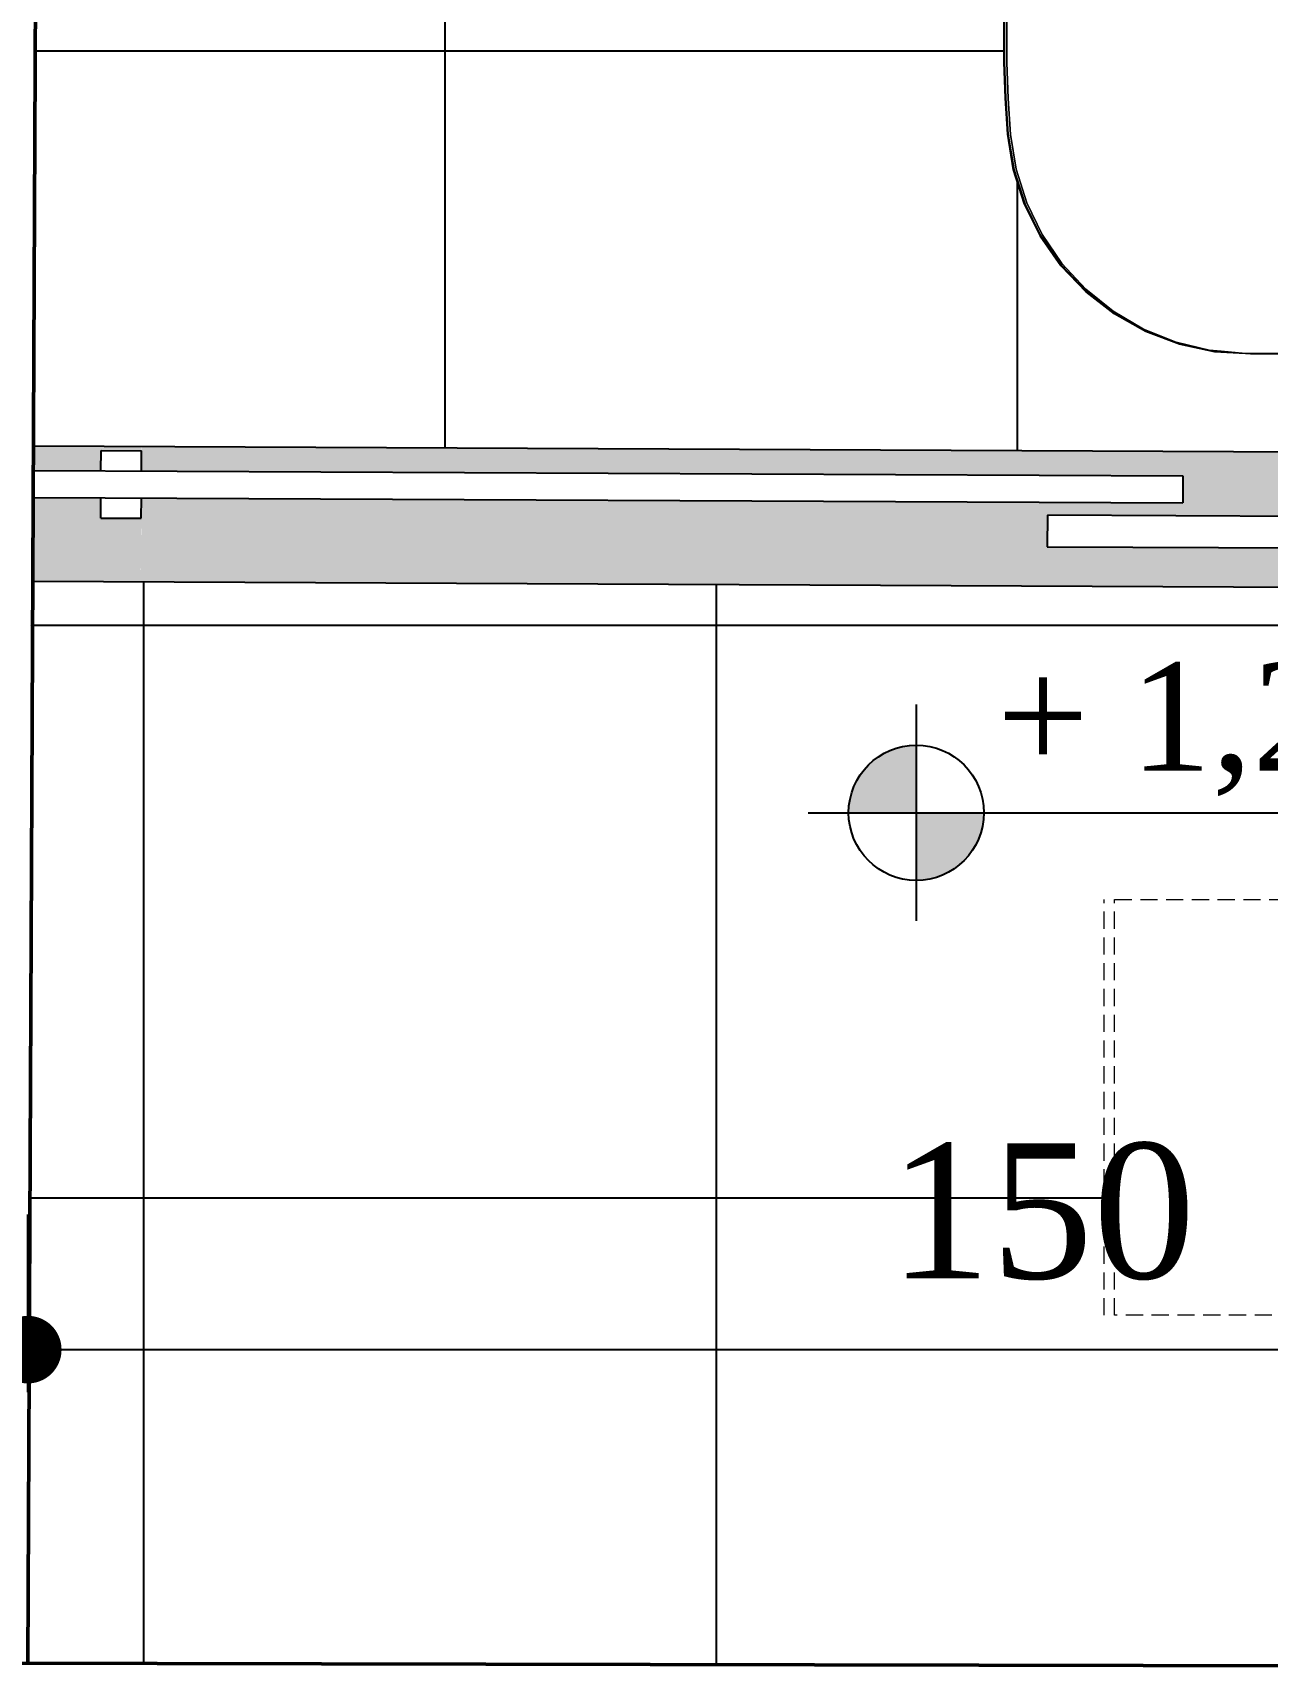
# Model space of a CAD drawing. Header units: millimetres. Extents: x 103208 to 171806, y -164 to 10038.
# Drawn here: x 109023.9 to 109115.2, y 6950.2 to 7071 of the extents above; entities that cross this region are included whole.
import ezdxf

# ---------------------------------------------------------------- set-up
doc = ezdxf.new("R2010")
doc.units = ezdxf.units.MM
doc.linetypes.add('HIDDEN', pattern=[9.525, 6.35, -3.175])
for name, color, linetype in [('Hachuria - Moveis', 1, 'Continuous'), ('Piso', 55, 'Continuous'), ('PN010', 1, 'Continuous'), ('Texto', 2, 'Continuous')]:
    doc.layers.add(name, color=color, linetype=linetype)
for name, color, linetype, lineweight in [('Moveis', 1, 'Continuous', 9), ('Parede Baixa', 5, 'Continuous', 50), ('Pisos Externos', 15, 'Continuous', 9), ('Portas - Janelas', 2, 'Continuous', 20), ('Projeção Janela', 15, 'HIDDEN', 9)]:
    doc.layers.add(name, color=color, linetype=linetype, lineweight=lineweight)
doc.styles.add('Valéria', font='romantic.ttf', dxfattribs={"height": 10})
doc.dimstyles.new('Cota - 50', dxfattribs={"dimtxt": 10, "dimasz": 5, "dimexe": 10, "dimexo": 20, "dimgap": 5, "dimtad": 1, "dimtxsty": 'Valéria', "dimblk": 'DOT', "dimcen": 0, "dimclrd": 12, "dimclre": 12, "dimclrt": 2, "dimazin": 2, "dimtfac": 1, "dimtix": 1, "dimtmove": 0, "dimatfit": 3, "dimldrblk": 'DOT', "dimfxl": 1, "dimarcsym": 0})

# ---------------------------------------------------------------- blocks, each defined once
blk = doc.blocks.new('u')
at = {"layer": 'Moveis', "invisible_edges": 3}
for points in [[(12556.061, 3322.426), (12633.549, 3335.554), (12556.095, 3322.404)], [(12556.061, 3322.426), (12633.549, 3335.554), (12556.095, 3322.404)], [(12556.061, 3322.426), (12633.549, 3335.554), (12556.095, 3322.404)], [(12556.061, 3322.426), (12633.549, 3335.554), (12556.095, 3322.404)], [(12556.061, 3322.426), (12633.549, 3335.554), (12556.095, 3322.404)], [(12556.095, 3322.404), (12633.549, 3335.554), (12556.232, 3322.311)], [(12556.095, 3322.404), (12633.549, 3335.554), (12556.232, 3322.311)], [(12556.095, 3322.404), (12633.549, 3335.554), (12556.232, 3322.311)], [(12556.095, 3322.404), (12633.549, 3335.554), (12556.232, 3322.311)], [(12556.095, 3322.404), (12633.549, 3335.554), (12556.232, 3322.311)], [(12556.232, 3322.311), (12633.549, 3335.554), (12556.257, 3322.282)], [(12556.232, 3322.311), (12633.549, 3335.554), (12556.257, 3322.282)], [(12556.232, 3322.311), (12633.549, 3335.554), (12556.257, 3322.282)], [(12556.232, 3322.311), (12633.549, 3335.554), (12556.257, 3322.282)], [(12556.232, 3322.311), (12633.549, 3335.554), (12556.257, 3322.282)], [(12556.257, 3322.282), (12633.549, 3335.554), (12556.359, 3322.193)], [(12556.257, 3322.282), (12633.549, 3335.554), (12556.359, 3322.193)], [(12556.257, 3322.282), (12633.549, 3335.554), (12556.359, 3322.193)], [(12556.257, 3322.282), (12633.549, 3335.554), (12556.359, 3322.193)], [(12556.257, 3322.282), (12633.549, 3335.554), (12556.359, 3322.193)], [(12556.359, 3322.193), (12633.549, 3335.554), (12556.382, 3322.167)], [(12556.359, 3322.193), (12633.549, 3335.554), (12556.382, 3322.167)], [(12556.359, 3322.193), (12633.549, 3335.554), (12556.382, 3322.167)], [(12556.359, 3322.193), (12633.549, 3335.554), (12556.382, 3322.167)], [(12556.359, 3322.193), (12633.549, 3335.554), (12556.382, 3322.167)], [(12556.382, 3322.167), (12633.549, 3335.554), (12556.494, 3322.031)], [(12556.382, 3322.167), (12633.549, 3335.554), (12556.494, 3322.031)], [(12556.382, 3322.167), (12633.549, 3335.554), (12556.494, 3322.031)], [(12556.382, 3322.167), (12633.549, 3335.554), (12556.494, 3322.031)], [(12556.382, 3322.167), (12633.549, 3335.554), (12556.494, 3322.031)], [(12556.494, 3322.031), (12633.549, 3335.554), (12556.593, 3321.876)], [(12556.494, 3322.031), (12633.549, 3335.554), (12556.593, 3321.876)], [(12556.494, 3322.031), (12633.549, 3335.554), (12556.593, 3321.876)], [(12556.494, 3322.031), (12633.549, 3335.554), (12556.593, 3321.876)], [(12556.494, 3322.031), (12633.549, 3335.554), (12556.593, 3321.876)], [(12556.593, 3321.876), (12633.549, 3335.554), (12556.603, 3321.851)], [(12556.593, 3321.876), (12633.549, 3335.554), (12556.603, 3321.851)], [(12556.593, 3321.876), (12633.549, 3335.554), (12556.603, 3321.851)], [(12556.593, 3321.876), (12633.549, 3335.554), (12556.603, 3321.851)], [(12556.593, 3321.876), (12633.549, 3335.554), (12556.603, 3321.851)], [(12556.603, 3321.851), (12633.549, 3335.554), (12556.676, 3321.704)], [(12556.603, 3321.851), (12633.549, 3335.554), (12556.676, 3321.704)], [(12556.603, 3321.851), (12633.549, 3335.554), (12556.676, 3321.704)], [(12556.603, 3321.851), (12633.549, 3335.554), (12556.676, 3321.704)], [(12556.603, 3321.851), (12633.549, 3335.554), (12556.676, 3321.704)], [(12556.676, 3321.704), (12633.549, 3335.554), (12556.684, 3321.683)], [(12556.676, 3321.704), (12633.549, 3335.554), (12556.684, 3321.683)], [(12556.676, 3321.704), (12633.549, 3335.554), (12556.684, 3321.683)], [(12556.676, 3321.704), (12633.549, 3335.554), (12556.684, 3321.683)], [(12556.676, 3321.704), (12633.549, 3335.554), (12556.684, 3321.683)], [(12556.684, 3321.683), (12633.549, 3335.554), (12556.748, 3321.503)], [(12556.684, 3321.683), (12633.549, 3335.554), (12556.748, 3321.503)], [(12556.684, 3321.683), (12633.549, 3335.554), (12556.748, 3321.503)], [(12556.684, 3321.683), (12633.549, 3335.554), (12556.748, 3321.503)], [(12556.684, 3321.683), (12633.549, 3335.554), (12556.748, 3321.503)], [(12556.748, 3321.503), (12633.549, 3335.554), (12556.795, 3321.312)], [(12556.748, 3321.503), (12633.549, 3335.554), (12556.795, 3321.312)], [(12556.748, 3321.503), (12633.549, 3335.554), (12556.795, 3321.312)], [(12556.748, 3321.503), (12633.549, 3335.554), (12556.795, 3321.312)], [(12556.748, 3321.503), (12633.549, 3335.554), (12556.795, 3321.312)], [(12556.795, 3321.312), (12633.549, 3335.554), (12556.824, 3321.114)], [(12556.795, 3321.312), (12633.549, 3335.554), (12556.824, 3321.114)], [(12556.795, 3321.312), (12633.549, 3335.554), (12556.824, 3321.114)], [(12556.795, 3321.312), (12633.549, 3335.554), (12556.824, 3321.114)], [(12556.795, 3321.312), (12633.549, 3335.554), (12556.824, 3321.114)], [(12556.824, 3321.114), (12633.549, 3335.554), (12556.833, 3320.923)], [(12556.824, 3321.114), (12633.549, 3335.554), (12556.833, 3320.923)], [(12556.824, 3321.114), (12633.549, 3335.554), (12556.833, 3320.923)], [(12556.824, 3321.114), (12633.549, 3335.554), (12556.833, 3320.923)], [(12556.824, 3321.114), (12633.549, 3335.554), (12556.833, 3320.923)], [(12556.833, 3320.923), (12633.549, 3335.554), (12556.833, 3308.185)], [(12556.833, 3320.923), (12633.549, 3335.554), (12556.833, 3308.185)], [(12556.833, 3320.923), (12633.549, 3335.554), (12556.833, 3308.185)], [(12556.833, 3320.923), (12633.549, 3335.554), (12556.833, 3308.185)], [(12556.833, 3320.923), (12633.549, 3335.554), (12556.833, 3308.185)]]:
    blk.add_3dface(points, dxfattribs=at)
blk = doc.blocks.new('_Dot')
at = {"color": 0, "linetype": 'ByBlock', "lineweight": -2}
blk.add_line((-0.5, 0), (-1, 0), dxfattribs=at)
at = {"color": 0, "linetype": 'ByBlock', "const_width": 0.5}
blk.add_lwpolyline([(-0.25, 0, 1), (0.25, 0, 1)], format="xyb", close=True, dxfattribs=at)
blk = doc.blocks.new('*D1190')
at = {"color": 12, "lineweight": -2, "transparency": 16777216}
for p, q in [((109008.53, 6970.52), (109008.53, 6983.67)), ((109023.53, 6970.52), (109023.53, 6983.67)), ((109003.53, 6973.67), (108998.53, 6973.67)), ((109008.53, 6973.67), (109023.53, 6973.67)), ((109028.53, 6973.67), (109033.53, 6973.67))]:
    blk.add_line(p, q, dxfattribs=at)
at = {"layer": 'Defpoints', "color": 0, "transparency": 16777216}
for p in [(109023.53, 6973.67), (109008.53, 6950.52, -114808.76), (109023.53, 6950.52, -114808.76)]:
    blk.add_point(p, dxfattribs=at)
at = {"color": 12, "lineweight": -2, "transparency": 16777216, "xscale": 5, "yscale": 5, "zscale": 5}
blk.add_blockref('_Dot', (109008.53, 6973.67), dxfattribs=at)
at = {"color": 12, "lineweight": -2, "transparency": 16777216, "xscale": 5, "yscale": 5, "zscale": 5, "rotation": 180}
blk.add_blockref('_Dot', (109023.53, 6973.67), dxfattribs=at)
at = {"color": 2, "transparency": 16777216, "insert": (109016.03, 6983.86), "char_height": 10, "attachment_point": 5, "style": 'Valéria'}
blk.add_mtext('15', dxfattribs=at)
blk = doc.blocks.new('*D1191')
at = {"color": 12, "lineweight": -2, "transparency": 16777216}
for p, q in [((109023.53, 6970.52), (109023.53, 6983.67)), ((109173.52, 6970.18), (109173.52, 6983.67)), ((109028.53, 6973.67), (109168.52, 6973.67))]:
    blk.add_line(p, q, dxfattribs=at)
at = {"layer": 'Defpoints', "color": 0, "transparency": 16777216}
for p in [(109173.52, 6973.67), (109023.53, 6950.52, -114808.76), (109173.52, 6950.18, 9825)]:
    blk.add_point(p, dxfattribs=at)
at = {"color": 12, "lineweight": -2, "transparency": 16777216, "xscale": 5, "yscale": 5, "zscale": 5, "rotation": 180}
blk.add_blockref('_Dot', (109023.53, 6973.67), dxfattribs=at)
at = {"color": 12, "lineweight": -2, "transparency": 16777216, "xscale": 5, "yscale": 5, "zscale": 5}
blk.add_blockref('_Dot', (109173.52, 6973.67), dxfattribs=at)
at = {"color": 2, "transparency": 16777216, "insert": (109098.53, 6983.86), "char_height": 10, "attachment_point": 5, "style": 'Valéria'}
blk.add_mtext('150', dxfattribs=at)

msp = doc.modelspace()

# ---------------------------------------------------------------- hatches: boundary and pattern name
at = {"layer": 'Piso'}
h = msp.add_hatch(dxfattribs=at)
h.set_pattern_fill('ANSI37', color=256, scale=13.333333, angle=-45)
h.set_pattern_definition([(360, (-5584.31, 0), (3e-14, 42.333333), []), (90, (-5584.31, 0), (-42.333333, 3e-14), [])])
h.paths.add_polyline_path([(109095.70724, 7072.53175), (109095.79851, 7075.19891), (109095.98094, 7077.86139), (109096.39393, 7080.43647), (109097.17967, 7082.92327), (109098.32123, 7085.26814), (109099.01208, 7086.27779), (109024.17195, 7086.27779), (109023.9537, 7040.4907), (109173.952, 7039.77573), (109173.95394, 7040.18322), (109168.88034, 7040.18322), (109168.88034, 7040.21474), (109168.88034, 7042.3697), (109168.50817, 7042.62279), (109168.20521, 7042.98917), (109168.15479, 7043.08973), (109168.07314, 7043.21812), (109167.89677, 7043.7113), (109167.80608, 7044.34001), (109167.83023, 7044.34119), (109167.83023, 7060.80629), (109167.89677, 7061.26758), (109168.07314, 7061.76076), (109168.34514, 7062.18846), (109168.5677, 7062.38213), (109168.66852, 7062.49607), (109169.14438, 7062.71883), (109169.42953, 7062.74204), (109169.60138, 7062.76099), (109169.83528, 7062.486), (109169.88208, 7062.01685), (109169.625, 7061.68095), (109169.50182, 7061.72366), (109169.45173, 7061.71914), (109169.40564, 7061.71061), (109169.30514, 7061.66357), (109169.20663, 7061.5952), (109169.18814, 7061.575), (109169.10318, 7061.47225), (109169.02867, 7061.35509), (109168.97867, 7061.25804), (109168.9159, 7061.08575), (109168.87678, 7060.91459), (109168.86224, 7060.79215), (109168.85396, 7060.61801), (109168.85396, 7045.30322), (109173.97835, 7045.30322), (109174.0828, 7067.21856), (109173.81808, 7067.21856), (109173.81808, 7064.26797), (109173.76723, 7064.22895), (109173.60723, 7064.02043), (109173.26383, 7063.97522), (109170.62357, 7063.97522), (109170.23704, 7064.27182), (109170.19183, 7064.61522), (109170.19183, 7065.80868), (109167.98394, 7065.80868), (109167.6358, 7065.80868), (109167.6358, 7068.13522), (109165.07183, 7068.13522), (109165.07183, 7047.29221), (109113.93984, 7047.29221), (109113.571, 7047.31868), (109111.2831, 7047.45155), (109108.68002, 7048.00622), (109106.1891, 7048.94376), (109103.86631, 7050.2431), (109101.76383, 7051.87505), (109099.92892, 7053.80294), (109098.40279, 7055.98345), (109097.21975, 7058.36758), (109096.40638, 7060.90176), (109095.98094, 7063.52905), (109095.79851, 7066.19153), (109095.70724, 7068.85869), (109095.69583, 7070.19305)])
h.paths.add_polyline_path([(109110.8053, 7093.8674), (109113.40305, 7094.09823), (109165.07183, 7094.09823), (109165.07183, 7086.27779), (109174.17365, 7086.27779), (109174.2304, 7098.18278), (109124.23032, 7098.28527), (109124.55407, 7166.20822), (109121.16469, 7166.21517), (109121.15987, 7163.86231), (109115.55937, 7163.86231, -0.403722264), (109036.61042, 7087.7019), (109033.61042, 7087.7019), (109033.61042, 7091.7019), (109030.11042, 7091.7019), (109030.11042, 7090.2019, -0.399201844), (109029.19048, 7089.2019), (109027.11042, 7089.2019), (109026.11042, 7090.2019), (109025.96397, 7090.34835), (109025.61042, 7091.2019, -0.414213562), (109025.11042, 7091.7019), (109025.11042, 7094.2019, -0.414213562), (109025.61042, 7094.7019), (109025.96397, 7095.55546), (109027.11042, 7096.7019), (109029.11042, 7096.7019, -0.414213562), (109030.11042, 7095.7019), (109030.11042, 7094.2019), (109033.61042, 7094.2019), (109033.61042, 7164.69205), (109024.54571, 7164.69205), (109024.17195, 7086.27779), (109099.01208, 7086.27779), (109099.79396, 7087.42049), (109101.5661, 7089.33389), (109103.59942, 7090.96705), (109105.85003, 7092.28474), (109108.26939, 7093.25852)])
h.paths.add_polyline_path([(109115.55937, 7163.86231), (109115.69322, 7163.86231), (109115.69322, 7169.69205), (109034.6104, 7169.69205), (109033.6104, 7169.69205), (109033.6104, 7166.69205), (109036.61042, 7166.69205), (109036.61042, 7094.2019), (109040.11042, 7094.2019), (109040.11042, 7095.7019, -0.414213562), (109041.11042, 7096.7019), (109043.11042, 7096.7019), (109044.25687, 7095.55546), (109044.61042, 7094.7019, -0.414213562), (109045.11042, 7094.2019), (109045.11042, 7091.7019, -0.414213562), (109044.61042, 7091.2019), (109044.61042, 7094.7019), (109044.25687, 7095.55546), (109044.11042, 7095.7019), (109044.11042, 7090.2019), (109043.11042, 7089.2019), (109041.06629, 7089.2019, -0.401060946), (109040.11042, 7090.03391), (109040.11042, 7091.7019), (109036.61042, 7091.7019), (109036.61042, 7087.7019, 0.403722264)])
h.paths.add_polyline_path([(109036.60034, 7108.69263), (109116.55301, 7108.69263), (109116.55301, 7151.79388), (109036.60034, 7151.79388)], flags=25)
h = msp.add_hatch(dxfattribs=at)
h.set_pattern_fill('ANSI37', color=256, scale=13.333333, angle=-45)
h.set_pattern_definition([(360, (-5521.912, -0.13), (3e-14, 42.333333), []), (90, (-5521.912, -0.13), (-42.333333, 3e-14), [])])
h.paths.add_polyline_path([(109173.90433, 7029.77584), (109023.90604, 7030.49081), (109023.52686, 6950.93963), (109008.52669, 6950.93963), (109008.52703, 6951.01113), (109005.51706, 6955.1073), (109005.51706, 6950.5283), (109173.52496, 6950.18391), (109173.66899, 6980.40153), (109172.31898, 6980.8935), (109172.18128, 6981.13518), (109172.18128, 6982.52989), (109172.18128, 6987.1468), (109169.54987, 6987.1468), (109169.25612, 6987.36789), (109168.9457, 6987.55424), (109168.61944, 6987.70512), (109168.27732, 6987.82225), (109167.9189, 6987.90392), (109167.57718, 6987.97164), (109167.13364, 6988.10659), (109166.81212, 6988.24066), (109166.81212, 6987.65511), (109162.80231, 6987.65511), (109162.80231, 6988.78211), (109134.57597, 6988.78211), (109134.57597, 6976.21044), (109103.89409, 6976.21044), (109103.89409, 7006.95377), (109134.57597, 7006.95377), (109134.57597, 6994.38211), (109162.80231, 6994.38211), (109162.80231, 6995.50911), (109166.81212, 6995.50911), (109166.81212, 6994.92355), (109167.13364, 6995.05763), (109167.57718, 6995.19258), (109167.9189, 6995.2603), (109168.27737, 6995.34197), (109168.61963, 6995.45917), (109168.94587, 6995.61063), (109169.25616, 6995.79635), (109169.54987, 6996.01742), (109172.18128, 6996.01742), (109172.18128, 7000.74233), (109172.21692, 7000.81547), (109172.19035, 7000.72409), (109172.18128, 7000.63432), (109172.18128, 6996.01742), (109172.18128, 6987.1468), (109172.18128, 6982.52989), (109172.19035, 6982.44012), (109172.21692, 6982.34875), (109172.25919, 6982.26199), (109172.44728, 6982.08463), (109173.11611, 6981.79966), (109173.67461, 6981.58004)])
h.paths.add_polyline_path([(109023.73565, 6958.23399), (109023.73565, 7031.25175), (109023.73465, 7031.04206), (109023.73465, 6958.02431)])
at = {"layer": 'Pisos Externos'}
h = msp.add_hatch(dxfattribs=at)
h.set_pattern_fill('AR-SAND', color=256, scale=0.05, angle=225)
h.set_pattern_definition([(262.5, (157809.5149, 14919.1307), (1.78690674, -1.673767446), [0, -1.9304, 0, -2.159, 0, -2.06375]), (232.5, (157809.515, 14919.1307), (0.94505464, -4.12366426), [0, -1.0414, 0, -1.7399, 0, -0.66675]), (192.5, (157810.6195, 14920.2353), (-2.79149913, -2.80166156), [0, -0.635, 0, -2.286, 0, -2.9845]), (182.5, (157810.6195, 14920.2353), (-1.91140555, -3.4877539), [0, -0.3175, 0, -1.4986, 0, -1.7145])])
h.paths.add_polyline_path([(109023.96495, 7036.67058), (109028.93544, 7036.64689), (109028.87652, 7030.46712), (109023.90604, 7030.49081)])
h.paths.add_polyline_path([(109028.92114, 7035.14694), (109031.92284, 7035.13263), (109031.88364, 7030.45279), (109028.87652, 7030.46712)])
h.paths.add_polyline_path([(109023.9537, 7040.4907), (109028.95365, 7040.46686), (109028.95212, 7040.14685), (109028.94497, 7038.64686), (109023.94503, 7038.6707)])
h.paths.add_polyline_path([(109028.95365, 7040.46686), (109031.93913, 7040.45263), (109031.93608, 7040.13262), (109028.95212, 7040.14685)])
h.paths.add_polyline_path([(109173.952, 7039.77573), (109173.9292, 7034.99188), (109098.93008, 7035.35616), (109098.93464, 7036.31324), (109108.93453, 7036.26557), (109108.94406, 7038.26555), (109031.94494, 7038.63256), (109031.96229, 7040.45252)])
h.paths.add_polyline_path([(109173.91816, 7032.67594), (109173.90433, 7029.77584), (109031.88364, 7030.45279), (109031.92825, 7035.1326), (109031.9354, 7036.63259), (109098.93464, 7036.31324), (109098.93008, 7035.35616), (109098.91901, 7033.03342)])
at = {"layer": 'Portas - Janelas'}
h = msp.add_hatch(color=256, dxfattribs=at)
edge = h.paths.add_edge_path()
edge.add_arc((109089.22959, 7013.36405), 5, 90, 180)
edge.add_line((109084.22959, 7013.36405), (109089.22959, 7013.36405))
edge.add_line((109089.22959, 7013.36405), (109089.22959, 7018.36405))
edge = h.paths.add_edge_path()
edge.add_arc((109089.22959, 7013.36405), 5, 270, 360)
edge.add_line((109094.22959, 7013.36405), (109089.22959, 7013.36405))
edge.add_line((109089.22959, 7013.36405), (109089.22959, 7008.36405))

# ---------------------------------------------------------------- linework, layer by layer
at = {"layer": 'Hachuria - Moveis'}
msp.add_circle((109089.22959, 7013.36405, -124633.76029), 5, dxfattribs=at)
at = {"layer": 'Moveis'}
for p, q in [((109095.69583, 7070.19305, -114808.76029), (109095.70724, 7072.53175, -114808.76029)), ((109095.76347, 7072.53079, -114808.76029), (109095.76347, 7068.85966, -114808.76029)), ((109095.93099, 7068.82988, -114808.76029), (109095.93099, 7072.50101, -114808.76029)), ((109095.70724, 7068.85869, -114808.76029), (109095.69583, 7070.19305, -114808.76029)), ((109095.79851, 7066.19153, -114808.76029), (109095.70724, 7068.85869, -114808.76029)), ((109095.76347, 7068.85966, -114808.76029), (109095.85468, 7066.19442, -114808.76029)), ((109096.0222, 7066.16464, -114808.76029), (109095.93099, 7068.82988, -114808.76029)), ((109095.98094, 7063.52905, -114808.76029), (109095.79851, 7066.19153, -114808.76029)), ((109095.85468, 7066.19442, -114808.76029), (109096.03698, 7063.53386, -114808.76029)), ((109096.0222, 7066.16464, -114808.76029), (109096.2045, 7063.50408, -114808.76029)), ((109096.40638, 7060.90176, -114808.76029), (109095.98094, 7063.52905, -114808.76029)), ((109096.46108, 7060.91484, -114808.76029), (109096.03698, 7063.53386, -114808.76029)), ((109096.61617, 7060.9372, -114808.76029), (109096.2045, 7063.50408, -114808.76029)), ((109097.21975, 7058.36758, -114808.76029), (109096.40638, 7060.90176, -114808.76029)), ((109096.46108, 7060.91484, -114808.76029), (109097.2719, 7058.38865, -114808.76029)), ((109096.61617, 7060.9372, -114808.76029), (109097.3994, 7058.45832, -114808.76029)), ((109098.40279, 7055.98345, -114808.76029), (109097.21975, 7058.36758, -114808.76029)), ((109098.45122, 7056.01204, -114808.76029), (109097.2719, 7058.38865, -114808.76029)), ((109097.3994, 7058.45832, -114808.76029), (109098.53731, 7056.1209, -114808.76029)), ((109099.92892, 7053.80294, -114808.76029), (109098.40279, 7055.98345, -114808.76029)), ((109099.97256, 7053.83842, -114808.76029), (109098.45122, 7056.01204, -114808.76029)), ((109100.00534, 7053.97539, -114808.76029), (109098.53731, 7056.1209, -114808.76029)), ((109101.76383, 7051.87505, -114808.76029), (109099.92892, 7053.80294, -114808.76029)), ((109099.97256, 7053.83842, -114808.76029), (109101.80171, 7051.91663, -114808.76029)), ((109100.00534, 7053.97539, -114808.76029), (109101.77182, 7052.06807, -114808.76029)), ((109103.86631, 7050.2431, -114808.76029), (109101.76383, 7051.87505, -114808.76029)), ((109103.79863, 7050.44008, -114808.76029), (109101.77182, 7052.06807, -114808.76029)), ((109103.89758, 7050.28985, -114808.76029), (109101.80171, 7051.91663, -114808.76029)), ((109103.79863, 7050.44008, -114808.76029), (109106.04206, 7049.12655, -114808.76029)), ((109106.1891, 7048.94376, -114808.76029), (109103.86631, 7050.2431, -114808.76029)), ((109103.89758, 7050.28985, -114808.76029), (109106.21307, 7048.99464, -114808.76029)), ((109106.04206, 7049.12655, -114808.76029), (109108.4537, 7048.15582, -114808.76029)), ((109108.68002, 7048.00622, -114808.76029), (109106.1891, 7048.94376, -114808.76029)), ((109108.4537, 7048.15582, -114808.76029), (109106.21307, 7048.99464, -114808.76029)), ((109110.08199, 7047.76483, -114808.76029), (109108.4537, 7048.15582, -114808.76029)), ((109108.69616, 7048.0601, -114808.76029), (109108.4537, 7048.15582, -114808.76029)), ((109111.2831, 7047.45155, -114808.76029), (109108.68002, 7048.00622, -114808.76029)), ((109110.08199, 7047.76483, -114808.76029), (109108.69616, 7048.0601, -114808.76029)), ((109110.98153, 7047.54883, -114808.76029), (109110.08199, 7047.76483, -114808.76029)), ((109110.98153, 7047.54883, -114808.76029), (109111.17756, 7047.53141, -114808.76029)), ((109111.29104, 7047.50723, -114808.76029), (109111.17756, 7047.53141, -114808.76029)), ((109111.17756, 7047.53141, -114808.76029), (109111.77818, 7047.47802, -114808.76029)), ((109113.571, 7047.31868, -114808.76029), (109111.2831, 7047.45155, -114808.76029)), ((109111.29104, 7047.50723, -114808.76029), (109111.77818, 7047.47802, -114808.76029)), ((109111.77818, 7047.47802, -114808.76029), (109113.571, 7047.31868, -114808.76029)), ((109113.571, 7047.31868, -114808.76029), (109154.07584, 7047.31868, -114808.76029)), ((109113.93984, 7047.29221, -114808.76029), (109113.571, 7047.31868, -114808.76029)), ((109113.93984, 7047.29221, -114808.76029), (109165.07183, 7047.29221, -114808.76029))]:
    msp.add_line(p, q, dxfattribs=at)
for points, invisible_edges in [([(109095.61956, 7119.66224, -114808.76029), (109095.70724, 7072.53175, -114808.76029), (109095.69583, 7070.19305, -114808.76029)], 13), ([(109095.61956, 7119.66224, -114808.76029), (109095.70724, 7072.53175, -114808.76029), (109095.69583, 7070.19305, -114808.76029)], 13), ([(109095.61956, 7119.66224, -114808.76029), (109095.70724, 7072.53175, -114808.76029), (109095.69583, 7070.19305, -114808.76029)], 13), ([(109095.61956, 7119.66224, -114808.76029), (109095.70724, 7072.53175, -114808.76029), (109095.69583, 7070.19305, -114808.76029)], 13), ([(109095.61956, 7119.66224, -114808.76029), (109095.70724, 7072.53175, -114808.76029), (109095.69583, 7070.19305, -114808.76029)], 13), ([(109113.571, 7094.01221, -114808.76029), (109113.571, 7047.31868, -114808.76029), (109110.98153, 7093.78206, -114808.76029)], 3), ([(109154.53419, 7094.01221, -114808.76029), (109154.37424, 7047.54171, -114808.76029), (109113.571, 7094.01221, -114808.76029)], 3), ([(109113.571, 7094.01221, -114808.76029), (109154.37424, 7047.54171, -114808.76029), (109154.11568, 7047.34845, -114808.76029)], 13), ([(109113.571, 7094.01221, -114808.76029), (109154.11568, 7047.34845, -114808.76029), (109154.07584, 7047.31868, -114808.76029)], 13), ([(109113.571, 7094.01221, -114808.76029), (109154.07584, 7047.31868, -114808.76029), (109113.571, 7047.31868, -114808.76029)], 13), ([(109108.4537, 7093.17507, -114808.76029), (109108.4537, 7048.15582, -114808.76029), (109106.04206, 7092.20434, -114808.76029)], 3), ([(109110.98153, 7093.78206, -114808.76029), (109110.98153, 7047.54883, -114808.76029), (109108.4537, 7093.17507, -114808.76029)], 3), ([(109108.4537, 7093.17507, -114808.76029), (109110.98153, 7047.54883, -114808.76029), (109110.08199, 7047.76483, -114808.76029)], 13), ([(109108.4537, 7093.17507, -114808.76029), (109110.08199, 7047.76483, -114808.76029), (109108.4537, 7048.15582, -114808.76029)], 13), ([(109110.98153, 7093.78206, -114808.76029), (109113.571, 7047.31868, -114808.76029), (109111.77818, 7047.47802, -114808.76029)], 13), ([(109110.98153, 7093.78206, -114808.76029), (109111.77818, 7047.47802, -114808.76029), (109111.17756, 7047.53141, -114808.76029)], 13), ([(109110.98153, 7093.78206, -114808.76029), (109111.17756, 7047.53141, -114808.76029), (109110.98153, 7047.54883, -114808.76029)], 13), ([(109106.04206, 7092.20434, -114808.76029), (109106.04206, 7049.12655, -114808.76029), (109103.79863, 7090.89081, -114808.76029)], 3), ([(109106.04206, 7092.20434, -114808.76029), (109108.4537, 7048.15582, -114808.76029), (109106.04206, 7049.12655, -114808.76029)], 13), ([(109103.79863, 7090.89081, -114808.76029), (109103.79863, 7050.44008, -114808.76029), (109101.77182, 7089.26282, -114808.76029)], 3), ([(109103.79863, 7090.89081, -114808.76029), (109106.04206, 7049.12655, -114808.76029), (109103.79863, 7050.44008, -114808.76029)], 13), ([(109101.77182, 7089.26282, -114808.76029), (109101.77182, 7052.06807, -114808.76029), (109100.00534, 7087.3555, -114808.76029)], 3), ([(109101.77182, 7089.26282, -114808.76029), (109103.79863, 7050.44008, -114808.76029), (109101.77182, 7052.06807, -114808.76029)], 13), ([(109100.00534, 7087.3555, -114808.76029), (109100.00534, 7053.97539, -114808.76029), (109098.53731, 7085.20998, -114808.76029)], 3), ([(109100.00534, 7087.3555, -114808.76029), (109101.77182, 7052.06807, -114808.76029), (109100.00534, 7053.97539, -114808.76029)], 13), ([(109098.53731, 7085.20998, -114808.76029), (109098.53731, 7056.1209, -114808.76029), (109097.3994, 7082.87257, -114808.76029)], 3), ([(109098.53731, 7085.20998, -114808.76029), (109100.00534, 7053.97539, -114808.76029), (109098.53731, 7056.1209, -114808.76029)], 13), ([(109097.3994, 7082.87257, -114808.76029), (109097.3994, 7058.45832, -114808.76029), (109096.61617, 7080.39369, -114808.76029)], 3), ([(109097.3994, 7082.87257, -114808.76029), (109098.53731, 7056.1209, -114808.76029), (109097.3994, 7058.45832, -114808.76029)], 13), ([(109096.61617, 7080.39369, -114808.76029), (109096.61617, 7060.9372, -114808.76029), (109096.2045, 7077.82681, -114808.76029)], 3), ([(109096.61617, 7080.39369, -114808.76029), (109097.3994, 7058.45832, -114808.76029), (109096.61617, 7060.9372, -114808.76029)], 13), ([(109096.2045, 7077.82681, -114808.76029), (109096.2045, 7063.50408, -114808.76029), (109096.0222, 7075.16625, -114808.76029)], 3), ([(109096.2045, 7077.82681, -114808.76029), (109096.61617, 7060.9372, -114808.76029), (109096.2045, 7063.50408, -114808.76029)], 13), ([(109095.85468, 7075.19603, -114808.76029), (109095.85468, 7066.19442, -114808.76029), (109095.76347, 7072.53079, -114808.76029)], 3), ([(109096.0222, 7075.16625, -114808.76029), (109096.0222, 7066.16464, -114808.76029), (109095.93099, 7068.82988, -114808.76029)], 13), ([(109096.0222, 7075.16625, -114808.76029), (109095.93099, 7068.82988, -114808.76029), (109095.93099, 7072.50101, -114808.76029)], 1), ([(109096.0222, 7075.16625, -114808.76029), (109096.2045, 7063.50408, -114808.76029), (109096.0222, 7066.16464, -114808.76029)], 13), ([(109095.70724, 7072.53175, -114808.76029), (109095.70724, 7068.85869, -114808.76029), (109095.69583, 7070.19305, -114808.76029)], 1), ([(109095.70724, 7072.53175, -114808.76029), (109095.76347, 7072.53079, -114808.76029), (109095.76347, 7068.85966, -114808.76029)], 13), ([(109095.76347, 7072.53079, -114808.76029), (109095.85468, 7066.19442, -114808.76029), (109095.76347, 7068.85966, -114808.76029)], 1), ([(109095.93099, 7068.82988, -114808.76029), (109095.85468, 7066.19442, -114808.76029), (109095.93099, 7072.50101, -114808.76029)], 3), ([(109095.70724, 7068.85869, -114808.76029), (109069.58383, 7005.91739, -114808.76029), (109095.69583, 7070.19305, -114808.76029)], 3), ([(109095.70724, 7068.85869, -114808.76029), (109069.58383, 7005.91739, -114808.76029), (109095.69583, 7070.19305, -114808.76029)], 3), ([(109095.70724, 7068.85869, -114808.76029), (109069.58383, 7005.91739, -114808.76029), (109095.69583, 7070.19305, -114808.76029)], 3), ([(109095.70724, 7068.85869, -114808.76029), (109069.58383, 7005.91739, -114808.76029), (109095.69583, 7070.19305, -114808.76029)], 3), ([(109095.70724, 7068.85869, -114808.76029), (109069.58383, 7005.91739, -114808.76029), (109095.69583, 7070.19305, -114808.76029)], 3), ([(109095.79851, 7066.19153, -114808.76029), (109069.58383, 7005.91739, -114808.76029), (109095.70724, 7068.85869, -114808.76029)], 3), ([(109095.79851, 7066.19153, -114808.76029), (109069.58383, 7005.91739, -114808.76029), (109095.70724, 7068.85869, -114808.76029)], 3), ([(109095.79851, 7066.19153, -114808.76029), (109069.58383, 7005.91739, -114808.76029), (109095.70724, 7068.85869, -114808.76029)], 3), ([(109095.79851, 7066.19153, -114808.76029), (109069.58383, 7005.91739, -114808.76029), (109095.70724, 7068.85869, -114808.76029)], 3), ([(109095.79851, 7066.19153, -114808.76029), (109069.58383, 7005.91739, -114808.76029), (109095.70724, 7068.85869, -114808.76029)], 3), ([(109095.76347, 7068.85966, -114808.76029), (109095.79851, 7066.19153, -114808.76029), (109095.70724, 7068.85869, -114808.76029)], 13), ([(109095.85468, 7066.19442, -114808.76029), (109095.79851, 7066.19153, -114808.76029), (109095.76347, 7068.85966, -114808.76029)], 3), ([(109096.0222, 7066.16464, -114808.76029), (109095.85468, 7066.19442, -114808.76029), (109095.93099, 7068.82988, -114808.76029)], 3), ([(109095.98094, 7063.52905, -114808.76029), (109069.58383, 7005.91739, -114808.76029), (109095.79851, 7066.19153, -114808.76029)], 3), ([(109095.98094, 7063.52905, -114808.76029), (109069.58383, 7005.91739, -114808.76029), (109095.79851, 7066.19153, -114808.76029)], 3), ([(109095.98094, 7063.52905, -114808.76029), (109069.58383, 7005.91739, -114808.76029), (109095.79851, 7066.19153, -114808.76029)], 3), ([(109095.98094, 7063.52905, -114808.76029), (109069.58383, 7005.91739, -114808.76029), (109095.79851, 7066.19153, -114808.76029)], 3), ([(109095.98094, 7063.52905, -114808.76029), (109069.58383, 7005.91739, -114808.76029), (109095.79851, 7066.19153, -114808.76029)], 3), ([(109095.85468, 7066.19442, -114808.76029), (109095.98094, 7063.52905, -114808.76029), (109095.79851, 7066.19153, -114808.76029)], 13), ([(109096.03698, 7063.53386, -114808.76029), (109095.98094, 7063.52905, -114808.76029), (109095.85468, 7066.19442, -114808.76029)], 3), ([(109096.0222, 7066.16464, -114808.76029), (109096.03698, 7063.53386, -114808.76029), (109095.85468, 7066.19442, -114808.76029)], 13), ([(109096.2045, 7063.50408, -114808.76029), (109096.03698, 7063.53386, -114808.76029), (109096.0222, 7066.16464, -114808.76029)], 3), ([(109096.40638, 7060.90176, -114808.76029), (109069.58383, 7005.91739, -114808.76029), (109095.98094, 7063.52905, -114808.76029)], 3), ([(109096.40638, 7060.90176, -114808.76029), (109069.58383, 7005.91739, -114808.76029), (109095.98094, 7063.52905, -114808.76029)], 3), ([(109096.40638, 7060.90176, -114808.76029), (109069.58383, 7005.91739, -114808.76029), (109095.98094, 7063.52905, -114808.76029)], 3), ([(109096.40638, 7060.90176, -114808.76029), (109069.58383, 7005.91739, -114808.76029), (109095.98094, 7063.52905, -114808.76029)], 3), ([(109096.40638, 7060.90176, -114808.76029), (109069.58383, 7005.91739, -114808.76029), (109095.98094, 7063.52905, -114808.76029)], 3), ([(109096.03698, 7063.53386, -114808.76029), (109096.40638, 7060.90176, -114808.76029), (109095.98094, 7063.52905, -114808.76029)], 13), ([(109096.46108, 7060.91484, -114808.76029), (109096.40638, 7060.90176, -114808.76029), (109096.03698, 7063.53386, -114808.76029)], 3), ([(109096.2045, 7063.50408, -114808.76029), (109096.46108, 7060.91484, -114808.76029), (109096.03698, 7063.53386, -114808.76029)], 13), ([(109096.61617, 7060.9372, -114808.76029), (109096.46108, 7060.91484, -114808.76029), (109096.2045, 7063.50408, -114808.76029)], 3), ([(109097.21975, 7058.36758, -114808.76029), (109069.58383, 7005.91739, -114808.76029), (109096.40638, 7060.90176, -114808.76029)], 3), ([(109097.21975, 7058.36758, -114808.76029), (109069.58383, 7005.91739, -114808.76029), (109096.40638, 7060.90176, -114808.76029)], 3), ([(109097.21975, 7058.36758, -114808.76029), (109069.58383, 7005.91739, -114808.76029), (109096.40638, 7060.90176, -114808.76029)], 3), ([(109097.21975, 7058.36758, -114808.76029), (109069.58383, 7005.91739, -114808.76029), (109096.40638, 7060.90176, -114808.76029)], 3), ([(109097.21975, 7058.36758, -114808.76029), (109069.58383, 7005.91739, -114808.76029), (109096.40638, 7060.90176, -114808.76029)], 3), ([(109096.46108, 7060.91484, -114808.76029), (109097.21975, 7058.36758, -114808.76029), (109096.40638, 7060.90176, -114808.76029)], 13), ([(109096.61617, 7060.9372, -114808.76029), (109097.2719, 7058.38865, -114808.76029), (109096.46108, 7060.91484, -114808.76029)], 13), ([(109097.2719, 7058.38865, -114808.76029), (109097.21975, 7058.36758, -114808.76029), (109096.46108, 7060.91484, -114808.76029)], 3), ([(109097.3994, 7058.45832, -114808.76029), (109097.2719, 7058.38865, -114808.76029), (109096.61617, 7060.9372, -114808.76029)], 3), ([(109098.40279, 7055.98345, -114808.76029), (109069.58383, 7005.91739, -114808.76029), (109097.21975, 7058.36758, -114808.76029)], 3), ([(109098.40279, 7055.98345, -114808.76029), (109069.58383, 7005.91739, -114808.76029), (109097.21975, 7058.36758, -114808.76029)], 3), ([(109098.40279, 7055.98345, -114808.76029), (109069.58383, 7005.91739, -114808.76029), (109097.21975, 7058.36758, -114808.76029)], 3), ([(109098.40279, 7055.98345, -114808.76029), (109069.58383, 7005.91739, -114808.76029), (109097.21975, 7058.36758, -114808.76029)], 3), ([(109098.40279, 7055.98345, -114808.76029), (109069.58383, 7005.91739, -114808.76029), (109097.21975, 7058.36758, -114808.76029)], 3), ([(109097.2719, 7058.38865, -114808.76029), (109098.40279, 7055.98345, -114808.76029), (109097.21975, 7058.36758, -114808.76029)], 13), ([(109097.3994, 7058.45832, -114808.76029), (109098.45122, 7056.01204, -114808.76029), (109097.2719, 7058.38865, -114808.76029)], 13), ([(109098.45122, 7056.01204, -114808.76029), (109098.40279, 7055.98345, -114808.76029), (109097.2719, 7058.38865, -114808.76029)], 3), ([(109098.53731, 7056.1209, -114808.76029), (109098.45122, 7056.01204, -114808.76029), (109097.3994, 7058.45832, -114808.76029)], 3), ([(109099.92892, 7053.80294, -114808.76029), (109069.58383, 7005.91739, -114808.76029), (109098.40279, 7055.98345, -114808.76029)], 3), ([(109099.92892, 7053.80294, -114808.76029), (109069.58383, 7005.91739, -114808.76029), (109098.40279, 7055.98345, -114808.76029)], 3), ([(109099.92892, 7053.80294, -114808.76029), (109069.58383, 7005.91739, -114808.76029), (109098.40279, 7055.98345, -114808.76029)], 3), ([(109099.92892, 7053.80294, -114808.76029), (109069.58383, 7005.91739, -114808.76029), (109098.40279, 7055.98345, -114808.76029)], 3), ([(109099.92892, 7053.80294, -114808.76029), (109069.58383, 7005.91739, -114808.76029), (109098.40279, 7055.98345, -114808.76029)], 3), ([(109098.45122, 7056.01204, -114808.76029), (109099.92892, 7053.80294, -114808.76029), (109098.40279, 7055.98345, -114808.76029)], 13), ([(109098.53731, 7056.1209, -114808.76029), (109099.97256, 7053.83842, -114808.76029), (109098.45122, 7056.01204, -114808.76029)], 13), ([(109099.97256, 7053.83842, -114808.76029), (109099.92892, 7053.80294, -114808.76029), (109098.45122, 7056.01204, -114808.76029)], 3), ([(109100.00534, 7053.97539, -114808.76029), (109099.97256, 7053.83842, -114808.76029), (109098.53731, 7056.1209, -114808.76029)], 3), ([(109101.76383, 7051.87505, -114808.76029), (109069.58383, 7005.91739, -114808.76029), (109099.92892, 7053.80294, -114808.76029)], 3), ([(109101.76383, 7051.87505, -114808.76029), (109069.58383, 7005.91739, -114808.76029), (109099.92892, 7053.80294, -114808.76029)], 3), ([(109101.76383, 7051.87505, -114808.76029), (109069.58383, 7005.91739, -114808.76029), (109099.92892, 7053.80294, -114808.76029)], 3), ([(109101.76383, 7051.87505, -114808.76029), (109069.58383, 7005.91739, -114808.76029), (109099.92892, 7053.80294, -114808.76029)], 3), ([(109101.76383, 7051.87505, -114808.76029), (109069.58383, 7005.91739, -114808.76029), (109099.92892, 7053.80294, -114808.76029)], 3), ([(109099.97256, 7053.83842, -114808.76029), (109101.76383, 7051.87505, -114808.76029), (109099.92892, 7053.80294, -114808.76029)], 13), ([(109101.77182, 7052.06807, -114808.76029), (109099.97256, 7053.83842, -114808.76029), (109100.00534, 7053.97539, -114808.76029)], 3), ([(109101.80171, 7051.91663, -114808.76029), (109101.76383, 7051.87505, -114808.76029), (109099.97256, 7053.83842, -114808.76029)], 3), ([(109101.77182, 7052.06807, -114808.76029), (109101.80171, 7051.91663, -114808.76029), (109099.97256, 7053.83842, -114808.76029)], 13), ([(109103.86631, 7050.2431, -114808.76029), (109069.58383, 7005.91739, -114808.76029), (109101.76383, 7051.87505, -114808.76029)], 3), ([(109103.86631, 7050.2431, -114808.76029), (109069.58383, 7005.91739, -114808.76029), (109101.76383, 7051.87505, -114808.76029)], 3), ([(109103.86631, 7050.2431, -114808.76029), (109069.58383, 7005.91739, -114808.76029), (109101.76383, 7051.87505, -114808.76029)], 3), ([(109103.86631, 7050.2431, -114808.76029), (109069.58383, 7005.91739, -114808.76029), (109101.76383, 7051.87505, -114808.76029)], 3), ([(109103.86631, 7050.2431, -114808.76029), (109069.58383, 7005.91739, -114808.76029), (109101.76383, 7051.87505, -114808.76029)], 3), ([(109101.80171, 7051.91663, -114808.76029), (109103.86631, 7050.2431, -114808.76029), (109101.76383, 7051.87505, -114808.76029)], 13), ([(109103.79863, 7050.44008, -114808.76029), (109101.80171, 7051.91663, -114808.76029), (109101.77182, 7052.06807, -114808.76029)], 3), ([(109103.89758, 7050.28985, -114808.76029), (109103.86631, 7050.2431, -114808.76029), (109101.80171, 7051.91663, -114808.76029)], 3), ([(109103.79863, 7050.44008, -114808.76029), (109103.89758, 7050.28985, -114808.76029), (109101.80171, 7051.91663, -114808.76029)], 13), ([(109106.1891, 7048.94376, -114808.76029), (109069.58383, 7005.91739, -114808.76029), (109103.86631, 7050.2431, -114808.76029)], 3), ([(109106.1891, 7048.94376, -114808.76029), (109069.58383, 7005.91739, -114808.76029), (109103.86631, 7050.2431, -114808.76029)], 3), ([(109106.1891, 7048.94376, -114808.76029), (109069.58383, 7005.91739, -114808.76029), (109103.86631, 7050.2431, -114808.76029)], 3), ([(109106.1891, 7048.94376, -114808.76029), (109069.58383, 7005.91739, -114808.76029), (109103.86631, 7050.2431, -114808.76029)], 3), ([(109106.1891, 7048.94376, -114808.76029), (109069.58383, 7005.91739, -114808.76029), (109103.86631, 7050.2431, -114808.76029)], 3), ([(109106.04206, 7049.12655, -114808.76029), (109103.89758, 7050.28985, -114808.76029), (109103.79863, 7050.44008, -114808.76029)], 3), ([(109103.89758, 7050.28985, -114808.76029), (109106.1891, 7048.94376, -114808.76029), (109103.86631, 7050.2431, -114808.76029)], 13), ([(109106.21307, 7048.99464, -114808.76029), (109106.1891, 7048.94376, -114808.76029), (109103.89758, 7050.28985, -114808.76029)], 3), ([(109106.04206, 7049.12655, -114808.76029), (109106.21307, 7048.99464, -114808.76029), (109103.89758, 7050.28985, -114808.76029)], 13), ([(109108.68002, 7048.00622, -114808.76029), (109069.58383, 7005.91739, -114808.76029), (109106.1891, 7048.94376, -114808.76029)], 3), ([(109108.68002, 7048.00622, -114808.76029), (109069.58383, 7005.91739, -114808.76029), (109106.1891, 7048.94376, -114808.76029)], 3), ([(109108.68002, 7048.00622, -114808.76029), (109069.58383, 7005.91739, -114808.76029), (109106.1891, 7048.94376, -114808.76029)], 3), ([(109108.68002, 7048.00622, -114808.76029), (109069.58383, 7005.91739, -114808.76029), (109106.1891, 7048.94376, -114808.76029)], 3), ([(109108.68002, 7048.00622, -114808.76029), (109069.58383, 7005.91739, -114808.76029), (109106.1891, 7048.94376, -114808.76029)], 3), ([(109106.21307, 7048.99464, -114808.76029), (109106.04206, 7049.12655, -114808.76029), (109108.4537, 7048.15582, -114808.76029)], 1), ([(109108.4537, 7048.15582, -114808.76029), (109106.1891, 7048.94376, -114808.76029), (109106.21307, 7048.99464, -114808.76029)], 3), ([(109108.4537, 7048.15582, -114808.76029), (109108.68002, 7048.00622, -114808.76029), (109106.1891, 7048.94376, -114808.76029)], 13), ([(109108.69616, 7048.0601, -114808.76029), (109108.68002, 7048.00622, -114808.76029), (109108.4537, 7048.15582, -114808.76029)], 3), ([(109111.2831, 7047.45155, -114808.76029), (109069.58383, 7005.91739, -114808.76029), (109108.68002, 7048.00622, -114808.76029)], 3), ([(109111.2831, 7047.45155, -114808.76029), (109069.58383, 7005.91739, -114808.76029), (109108.68002, 7048.00622, -114808.76029)], 3), ([(109111.2831, 7047.45155, -114808.76029), (109069.58383, 7005.91739, -114808.76029), (109108.68002, 7048.00622, -114808.76029)], 3), ([(109111.2831, 7047.45155, -114808.76029), (109069.58383, 7005.91739, -114808.76029), (109108.68002, 7048.00622, -114808.76029)], 3), ([(109111.2831, 7047.45155, -114808.76029), (109069.58383, 7005.91739, -114808.76029), (109108.68002, 7048.00622, -114808.76029)], 3), ([(109113.571, 7047.31868, -114808.76029), (109069.58383, 7005.91739, -114808.76029), (109111.2831, 7047.45155, -114808.76029)], 3), ([(109113.571, 7047.31868, -114808.76029), (109069.58383, 7005.91739, -114808.76029), (109111.2831, 7047.45155, -114808.76029)], 3), ([(109113.571, 7047.31868, -114808.76029), (109069.58383, 7005.91739, -114808.76029), (109111.2831, 7047.45155, -114808.76029)], 3), ([(109113.571, 7047.31868, -114808.76029), (109069.58383, 7005.91739, -114808.76029), (109111.2831, 7047.45155, -114808.76029)], 3), ([(109113.571, 7047.31868, -114808.76029), (109069.58383, 7005.91739, -114808.76029), (109111.2831, 7047.45155, -114808.76029)], 3), ([(109113.93984, 7047.29221, -114808.76029), (109069.58383, 7005.91739, -114808.76029), (109113.571, 7047.31868, -114808.76029)], 3), ([(109113.93984, 7047.29221, -114808.76029), (109069.58383, 7005.91739, -114808.76029), (109113.571, 7047.31868, -114808.76029)], 3), ([(109113.93984, 7047.29221, -114808.76029), (109069.58383, 7005.91739, -114808.76029), (109113.571, 7047.31868, -114808.76029)], 3), ([(109113.93984, 7047.29221, -114808.76029), (109069.58383, 7005.91739, -114808.76029), (109113.571, 7047.31868, -114808.76029)], 3), ([(109113.93984, 7047.29221, -114808.76029), (109069.58383, 7005.91739, -114808.76029), (109113.571, 7047.31868, -114808.76029)], 3), ([(109165.07183, 7047.29221, -114808.76029), (109069.58383, 7005.91739, -114808.76029), (109113.93984, 7047.29221, -114808.76029)], 3), ([(109165.07183, 7047.29221, -114808.76029), (109069.58383, 7005.91739, -114808.76029), (109113.93984, 7047.29221, -114808.76029)], 3), ([(109165.07183, 7047.29221, -114808.76029), (109069.58383, 7005.91739, -114808.76029), (109113.93984, 7047.29221, -114808.76029)], 3), ([(109165.07183, 7047.29221, -114808.76029), (109069.58383, 7005.91739, -114808.76029), (109113.93984, 7047.29221, -114808.76029)], 3), ([(109165.07183, 7047.29221, -114808.76029), (109069.58383, 7005.91739, -114808.76029), (109113.93984, 7047.29221, -114808.76029)], 3), ([(109110.08199, 7047.76483, -114808.76029), (109108.68002, 7048.00622, -114808.76029), (109108.69616, 7048.0601, -114808.76029)], 3), ([(109110.98153, 7047.54883, -114808.76029), (109111.2831, 7047.45155, -114808.76029), (109108.68002, 7048.00622, -114808.76029)], 13), ([(109110.98153, 7047.54883, -114808.76029), (109108.68002, 7048.00622, -114808.76029), (109110.08199, 7047.76483, -114808.76029)], 3), ([(109111.17756, 7047.53141, -114808.76029), (109111.2831, 7047.45155, -114808.76029), (109110.98153, 7047.54883, -114808.76029)], 3), ([(109111.29104, 7047.50723, -114808.76029), (109111.2831, 7047.45155, -114808.76029), (109111.17756, 7047.53141, -114808.76029)], 3), ([(109111.77818, 7047.47802, -114808.76029), (109111.2831, 7047.45155, -114808.76029), (109111.29104, 7047.50723, -114808.76029)], 3), ([(109111.2831, 7047.45155, -114808.76029), (109111.77818, 7047.47802, -114808.76029), (109113.571, 7047.31868, -114808.76029)], 1), ([(109154.07584, 7047.31868, -114808.76029), (109113.93984, 7047.29221, -114808.76029), (109113.571, 7047.31868, -114808.76029)], 1), ([(109154.07584, 7047.31868, -114808.76029), (109165.07183, 7047.29221, -114808.76029), (109113.93984, 7047.29221, -114808.76029)], 13)]:
    msp.add_3dface(points, dxfattribs=dict(at, invisible_edges=invisible_edges))
msp.add_3dface([(109108.4537, 7048.15582, -114808.76029), (109110.08199, 7047.76483, -114808.76029), (109108.69616, 7048.0601, -114808.76029)], dxfattribs=at)
at = {"layer": 'Parede Baixa'}
for p, q in [((109023.52472, 6950.49139, -114808.76029), (109024.55594, 7166.83833, -114808.76029)), ((108531.12534, 6951.50072, 9825), (109173.52496, 6950.18391, 9825))]:
    msp.add_line(p, q, dxfattribs=at)
at = {"layer": 'Piso'}
for p, q in [((109023.9537, 7040.4907, -114808.76029), (109173.952, 7039.77573, -114808.76029)), ((109023.90604, 7030.49081, -114808.76029), (109173.90433, 7029.77584, -114808.76029))]:
    msp.add_line(p, q, dxfattribs=at)
at = {"layer": 'PN010'}
for p, q in [((109028.94497, 7038.64686, -114808.76029), (109028.95212, 7040.14685, -114808.76029)), ((109028.95212, 7040.14685, -114808.76029), (109031.95209, 7040.13255, -114808.76029)), ((109031.94494, 7038.63256, -114808.76029), (109031.95209, 7040.13255, -114808.76029)), ((109023.94503, 7038.6707, -114808.76029), (109108.94406, 7038.26555, -114808.76029)), ((109108.94406, 7038.26555, -114808.76029), (109108.93453, 7036.26557, -114808.76029)), ((109023.93549, 7036.67072, -114808.76029), (109108.93453, 7036.26557, -114808.76029)), ((109028.92829, 7035.1469, -114808.76029), (109028.93544, 7036.64689, -114808.76029)), ((109031.92825, 7035.1326, -114808.76029), (109031.9354, 7036.63259, -114808.76029)), ((109028.92829, 7035.1469, -114808.76029), (109031.92825, 7035.1326, -114808.76029)), ((109098.93008, 7035.35616, -114808.76029), (109098.91901, 7033.03342, -114808.76029)), ((109167.57966, 7035.02894, -124633.76029), (109098.93008, 7035.35616, -124633.76029)), ((109098.91901, 7033.03342, -124633.76029), (109173.91816, 7032.67594, -124633.76029)), ((109089.22959, 7021.36405, -124633.76029), (109089.22959, 7005.36405, -124633.76029)), ((109081.22959, 7013.36405, -124633.76029), (109158.45934, 7013.36405, -124633.76029))]:
    msp.add_line(p, q, dxfattribs=at)
at = {"layer": 'Projeção Janela', "linetype": 'HIDDEN', "ltscale": 0.2}
for p, q in [((109103.114, 6976.21044, -114808.76029), (109103.114, 7006.95377, -114808.76029)), ((109103.89409, 7006.95377, -114808.76029), (109134.57597, 7006.95377, -114808.76029)), ((109103.89409, 6976.21044, -114808.76029), (109103.89409, 7006.95377, -114808.76029)), ((109134.57597, 6976.21044, -114808.76029), (109103.89409, 6976.21044, -114808.76029))]:
    msp.add_line(p, q, dxfattribs=at)

# ---------------------------------------------------------------- block references
at = {"layer": 'Parede Baixa', "xscale": 1.28, "yscale": 1.28, "zscale": 1.28, "rotation": 179.9999999999378}
msp.add_blockref('u', (125240.57654, 11295.1181, -114808.76029), dxfattribs=at)

# ---------------------------------------------------------------- texts
at = {"layer": 'Texto', "insert": (109095.19307, 7024.47056, -124633.76029), "char_height": 8, "attachment_point": 1, "style": 'Valéria'}
msp.add_mtext('+ 1,22 (N.O.)', dxfattribs=at)

# ---------------------------------------------------------------- dimensions: what is measured, and where the dimension line sits
for base, p1, p2, picture, middle in [((109023.526, 6973.66926), (109008.52583, 6950.52213, -114808.76029), (109023.526, 6950.52213, -114808.76029), '*D1190', (109016.02592, 6983.86156)), ((109173.52496, 6973.66926), (109023.526, 6950.52213, -114808.76029), (109173.52496, 6950.18391, 9825), '*D1191', (109098.52548, 6983.86156))]:
    dim = msp.add_linear_dim(base=base, p1=p1, p2=p2, dimstyle='Cota - 50', override={"dimtmove": 1})
    dim.commit()
    dim.dimension.update_dxf_attribs({"geometry": picture, "text_midpoint": middle})

doc.saveas('drawing.dxf')
